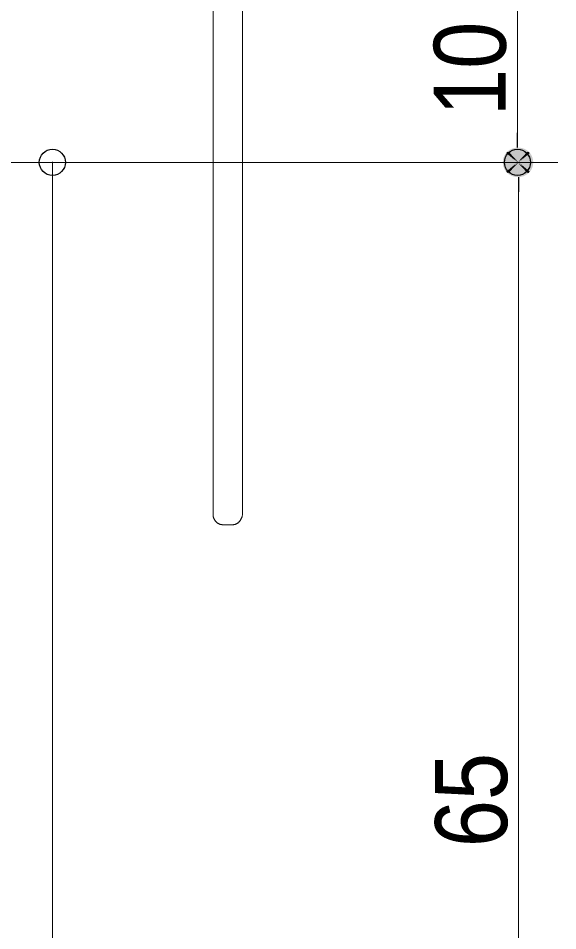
# Model space of a CAD drawing. Units: millimetres, scale not verified. Extents: x -4547 to 4547, y -2284 to 2284.
# Drawn here: x -103.9 to 102.7, y 57.9 to 407.4 of the extents above; entities that cross this region are included whole.
import ezdxf
from ezdxf.enums import TextEntityAlignment as Align

# ---------------------------------------------------------------- set-up
doc = ezdxf.new("R2010")
doc.units = ezdxf.units.MM
doc.header["$LTSCALE"] = 20
doc.header["$PDMODE"] = 32
doc.header["$PDSIZE"] = 10
for name, color, linetype, lineweight in [('0-0_1図面枠', 7, 'Continuous', 20), ('0-1_3一般', 7, 'Continuous', 15), ('0-2_2寸法-1', 7, 'Continuous', 15), ('0-3_0', 7, 'Continuous', 25), ('0-5_2寸法-2', 7, 'Continuous', 15)]:
    doc.layers.add(name, color=color, linetype=linetype, lineweight=lineweight)
doc.layers.add('0-4_Defpoints', color=7, linetype='Continuous')
doc.styles.add('ＭＳ Ｐゴシック', font='')
doc.styles.get('ＭＳ Ｐゴシック').set_extended_font_data('MS PGothic')

# ---------------------------------------------------------------- blocks, each defined once
blk = doc.blocks.new('グループ-56')
at = {"layer": '0-0_1図面枠', "color": 5, "lineweight": 15}
for p, q in [((26225.7, 4418.6), (26225.9, 4418.6)), ((26450.7, 4418.6), (26450.9, 4418.6))]:
    blk.add_line(p, q, dxfattribs=at)
at = {"layer": '0-1_3一般'}
for p, q in [((26225.7, 13868.6), (26225.7, 4418.6)), ((26450.7, 4418.6), (26450.7, 13868.6)), ((26225.7, 4343.6), (26225.7, 4418.6)), ((26450.7, 4418.6), (26450.7, 4343.6)), ((26450.3, 4340.7), (26450.7, 4343.6)), ((26297.8, 4268.6), (26300.7, 4268.6)), ((26375.7, 4268.6), (26300.7, 4268.6))]:
    blk.add_line(p, q, dxfattribs=at)
for points in [[(26225.7, 4343.6), (26225.9, 4340.6), (26226.3, 4337.7), (26226.7, 4334.9), (26227.3, 4332.1), (26227.9, 4329.3), (26228.6, 4326.5), (26229.5, 4323.8), (26230.4, 4321.1), (26231.5, 4318.4), (26232.6, 4315.8), (26233.8, 4313.2), (26235.2, 4310.7), (26236.6, 4308.1), (26238.1, 4305.6), (26239.8, 4303.2), (26241.5, 4300.8), (26243.3, 4298.4), (26245.3, 4296), (26247.3, 4293.7), (26249.4, 4291.4), (26251.6, 4289.2), (26253.9, 4287), (26256.2, 4285), (26258.5, 4283.2), (26260.8, 4281.4), (26263.2, 4279.7), (26265.7, 4278.2), (26268.1, 4276.8), (26270.6, 4275.5), (26273.2, 4274.3), (26275.8, 4273.2), (26278.4, 4272.2), (26281, 4271.4), (26283.7, 4270.6), (26286.5, 4270), (26289.2, 4269.5), (26292, 4269.1), (26294.9, 4268.8), (26297.8, 4268.6)], [(26375.7, 4268.6), (26378.6, 4268.6), (26381.5, 4268.8), (26384.3, 4269.1), (26387.1, 4269.5), (26389.9, 4270), (26392.6, 4270.6), (26395.2, 4271.4), (26397.9, 4272.2), (26400.4, 4273.2), (26403, 4274.3), (26405.5, 4275.5), (26407.9, 4276.8), (26410.3, 4278.3), (26412.7, 4279.8), (26415, 4281.5), (26417.3, 4283.2), (26419.5, 4285.1), (26421.7, 4287.1), (26423.8, 4289.3), (26425.9, 4291.5), (26428, 4293.8), (26429.9, 4296.1), (26431.8, 4298.5), (26433.6, 4300.9), (26435.3, 4303.3), (26436.9, 4305.8), (26438.4, 4308.3), (26439.9, 4310.8), (26441.2, 4313.4), (26442.5, 4316), (26443.7, 4318.6), (26444.8, 4321.2), (26445.9, 4323.9), (26446.8, 4326.6), (26447.7, 4329.4), (26448.4, 4332.1), (26449.1, 4335), (26449.7, 4337.8), (26450.3, 4340.7)]]:
    blk.add_lwpolyline(points, dxfattribs=at)
blk = doc.blocks.new('グループ-57')
at = {"layer": '0-1_3一般'}
for p, q in [((23645.7, 7044), (24995.7, 7044)), ((24995.7, 7044), (24995.7, -31971.3))]:
    blk.add_line(p, q, dxfattribs=at)
blk = doc.blocks.new('グループ-65')
at = {"layer": '0-1_3一般'}
for name in ['グループ-56', 'グループ-57']:
    blk.add_blockref(name, (0, 0), dxfattribs=at)
blk = doc.blocks.new('_Dot')
at = {"layer": '0-3_0'}
blk.add_line((-10, 0), (-20, 0), dxfattribs=at)
for points in [[(0, 0), (-8.09, 5.88), (-7.29, 6.85)], [(0, 0), (-7.29, 6.85), (-6.37, 7.71)], [(0, 0), (-6.37, 7.71), (-5.36, 8.44)], [(0, 0), (-5.36, 8.44), (-4.26, 9.05)], [(0, 0), (-4.26, 9.05), (-3.09, 9.51)], [(0, 0), (-3.09, 9.51), (-1.87, 9.82)], [(0, 0), (-1.87, 9.82), (-0.63, 9.98)], [(0, 0), (-0.63, 9.98), (0.63, 9.98)], [(0, 0), (0.63, 9.98), (1.87, 9.82)], [(0, 0), (1.87, 9.82), (3.09, 9.51)], [(0, 0), (3.09, 9.51), (4.26, 9.05)], [(0, 0), (4.26, 9.05), (5.36, 8.44)], [(0, 0), (5.36, 8.44), (6.37, 7.71)], [(0, 0), (6.37, 7.71), (7.29, 6.85)], [(0, 0), (7.29, 6.85), (8.09, 5.88)], [(0, 0), (-10, 0), (-9.92, 1.25)], [(0, 0), (-9.92, -1.25), (-10, 0)], [(0, 0), (-9.92, 1.25), (-9.69, 2.49)], [(0, 0), (-9.69, -2.49), (-9.92, -1.25)], [(0, 0), (-9.69, 2.49), (-9.3, 3.68)], [(0, 0), (-9.3, -3.68), (-9.69, -2.49)], [(0, 0), (-9.3, 3.68), (-8.76, 4.82)], [(0, 0), (-8.76, -4.82), (-9.3, -3.68)], [(0, 0), (-8.76, 4.82), (-8.09, 5.88)], [(0, 0), (-8.09, -5.88), (-8.76, -4.82)], [(0, 0), (-7.29, -6.85), (-8.09, -5.88)], [(0, 0), (-6.37, -7.71), (-7.29, -6.85)], [(0, 0), (-5.36, -8.44), (-6.37, -7.71)], [(0, 0), (-4.26, -9.05), (-5.36, -8.44)], [(0, 0), (-3.09, -9.51), (-4.26, -9.05)], [(0, 0), (-1.87, -9.82), (-3.09, -9.51)], [(0, 0), (-0.63, -9.98), (-1.87, -9.82)], [(0, 0), (0.63, -9.98), (-0.63, -9.98)], [(0, 0), (8.09, 5.88), (8.76, 4.82)], [(0, 0), (8.76, 4.82), (9.3, 3.68)], [(0, 0), (9.3, 3.68), (9.69, 2.49)], [(0, 0), (9.69, 2.49), (9.92, 1.25)], [(0, 0), (9.92, 1.25), (10, 0)], [(0, 0), (1.87, -9.82), (0.63, -9.98)], [(0, 0), (3.09, -9.51), (1.87, -9.82)], [(0, 0), (4.26, -9.05), (3.09, -9.51)], [(0, 0), (5.36, -8.44), (4.26, -9.05)], [(0, 0), (6.37, -7.71), (5.36, -8.44)], [(0, 0), (7.29, -6.85), (6.37, -7.71)], [(0, 0), (8.09, -5.88), (7.29, -6.85)], [(0, 0), (8.76, -4.82), (8.09, -5.88)], [(0, 0), (9.3, -3.68), (8.76, -4.82)], [(0, 0), (9.69, -2.49), (9.3, -3.68)], [(0, 0), (9.92, -1.25), (9.69, -2.49)], [(0, 0), (10, 0), (9.92, -1.25)]]:
    blk.add_solid(points, dxfattribs=at)

msp = doc.modelspace()

# ---------------------------------------------------------------- linework, layer by layer
at = {"layer": '0-2_2寸法-1'}
for p, q in [((87.24, 415.95), (87.24, 363.46)), ((-98.34, 352.2), (102.66, 352.2)), ((-75.84, 352.2), (102.24, 352.2)), ((87.66, 340.95), (87.66, -124.04))]:
    msp.add_line(p, q, dxfattribs=at)
at = {"layer": '0-4_Defpoints'}
for p in [(-90.84, 352.2), (87.24, 352.2)]:
    msp.add_point(p, dxfattribs=at)
at = {"layer": '0-5_2寸法-2'}
msp.add_line((-90.84, 337.2), (-90.84, -269.94), dxfattribs=at)

# ---------------------------------------------------------------- block references
at = {"layer": '0-1_3一般', "xscale": 0.05, "yscale": 0.05}
msp.add_blockref('グループ-65', (-1340.62, 0), dxfattribs=at)
at = {"layer": '0-2_2寸法-1', "xscale": 0.5627563, "yscale": 0.5627563}
for p, rotation in [((87.24, 352.2), 270), ((87.66, 352.2), 90)]:
    msp.add_blockref('_Dot', p, dxfattribs=dict(at, rotation=rotation))

# ---------------------------------------------------------------- texts
at = {"layer": '0-2_2寸法-1', "style": 'ＭＳ Ｐゴシック', "width": 0.9}
for s, p in [('10', (91.05, 369.96)), ('65', (91.55, 89.93))]:
    msp.add_text(s, height=27.57, rotation=90, dxfattribs=at).set_placement(p, align=Align.BOTTOM_LEFT)

doc.saveas('drawing.dxf')
